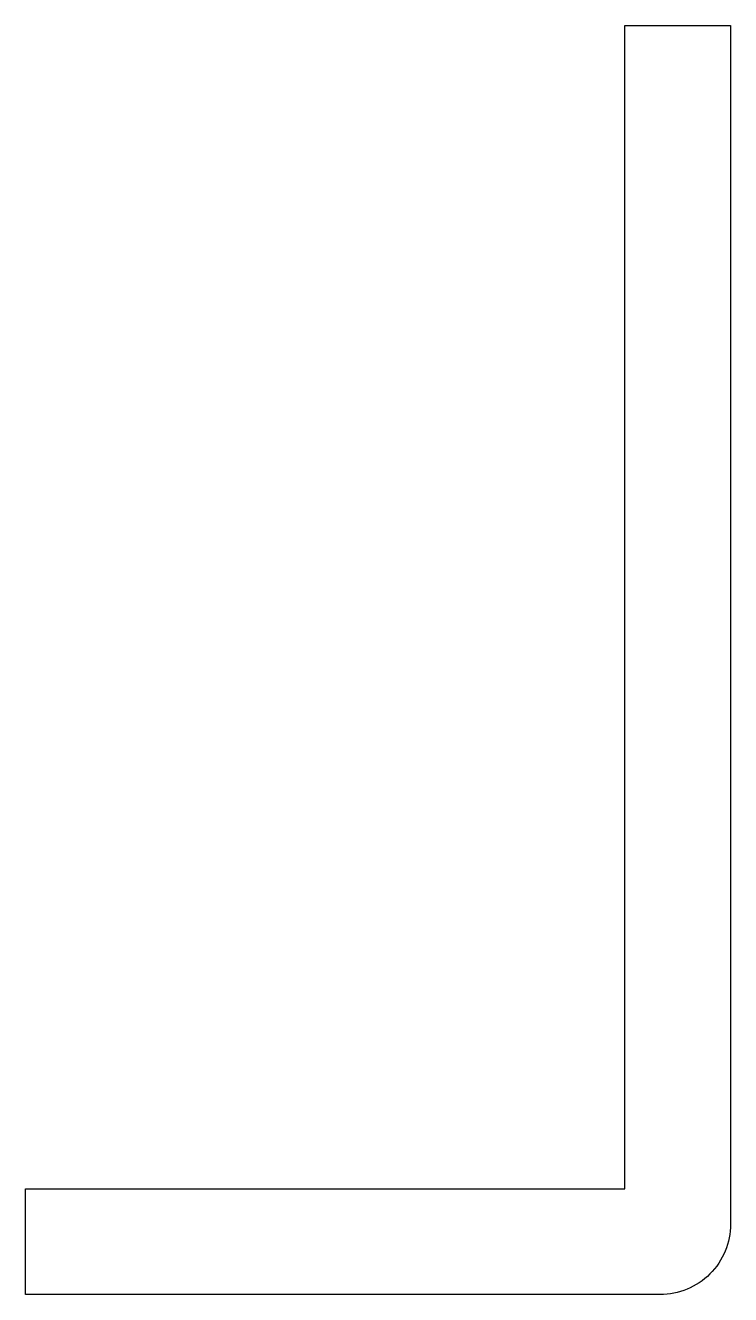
# Model space of a CAD drawing. Extents: x -626.3 to -616.3, y 79.5 to 97.5.
import ezdxf

# ---------------------------------------------------------------- set-up
doc = ezdxf.new("R2010")
doc.units = 0
doc.layers.add('ANA', color=220, linetype='CONTINUOUS')

msp = doc.modelspace()

# ---------------------------------------------------------------- linework, layer by layer
at = {"layer": 'ANA', "color": 0}
msp.add_lwpolyline([(-626.254, 81.001), (-617.754, 81.001), (-617.754, 97.501), (-616.254, 97.501), (-616.254, 80.501, -0.414214), (-617.254, 79.501), (-626.254, 79.501)], format="xyb", close=True, dxfattribs=at)

doc.saveas('drawing.dxf')
